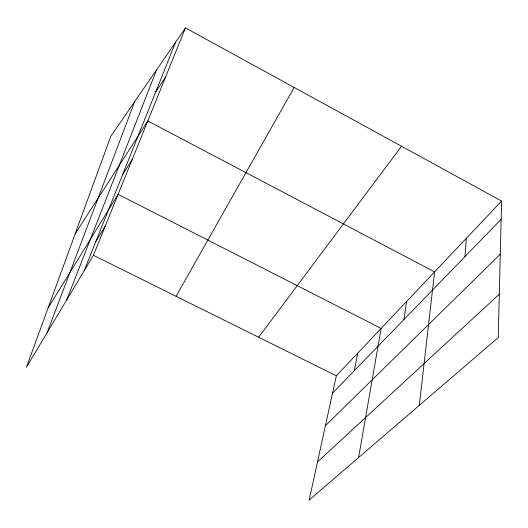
<?xml version="1.0" encoding="UTF-8"?>
<svg xmlns="http://www.w3.org/2000/svg" width="528" height="528" viewBox="0 0 528 528"><rect width="100%" height="100%" fill="white"/><g stroke="black" fill="none" stroke-linecap="round" stroke-linejoin="round"><path stroke-width="0.79" d="M501.6 201.036L498.247 337.55L309.164 500.069L336.329 375.791L501.6 201.036L185.467 27.931L110.847 136.165L26.4 367.323L93.416 255.295L185.467 27.931M464.99 256.588L466.343 238.319M419.298 405.405L434.584 271.9L147.8 120.971L75.141 233.897M403.979 319.486L406.633 301.455M358.591 457.585L381.137 328.409L118.1 194.337L48.127 307.857M354.301 370.709L357.793 353.1M47.071 332.765L134.765 101.475M66.627 300.076L156.631 69.755M84.11 270.851L175.593 42.247M176.075 296.294L294.136 87.43M95.759 241.751L105.211 226.162M122.516 174.887L132.231 159.43M155.727 91.905L165.594 77.022M258.621 337.247L401.531 146.236M332.534 393.155L501.151 219.305M325.426 425.687L500.293 254.212M317.506 461.921L499.31 294.188M93.416 255.295L336.329 375.791"/></g></svg>
